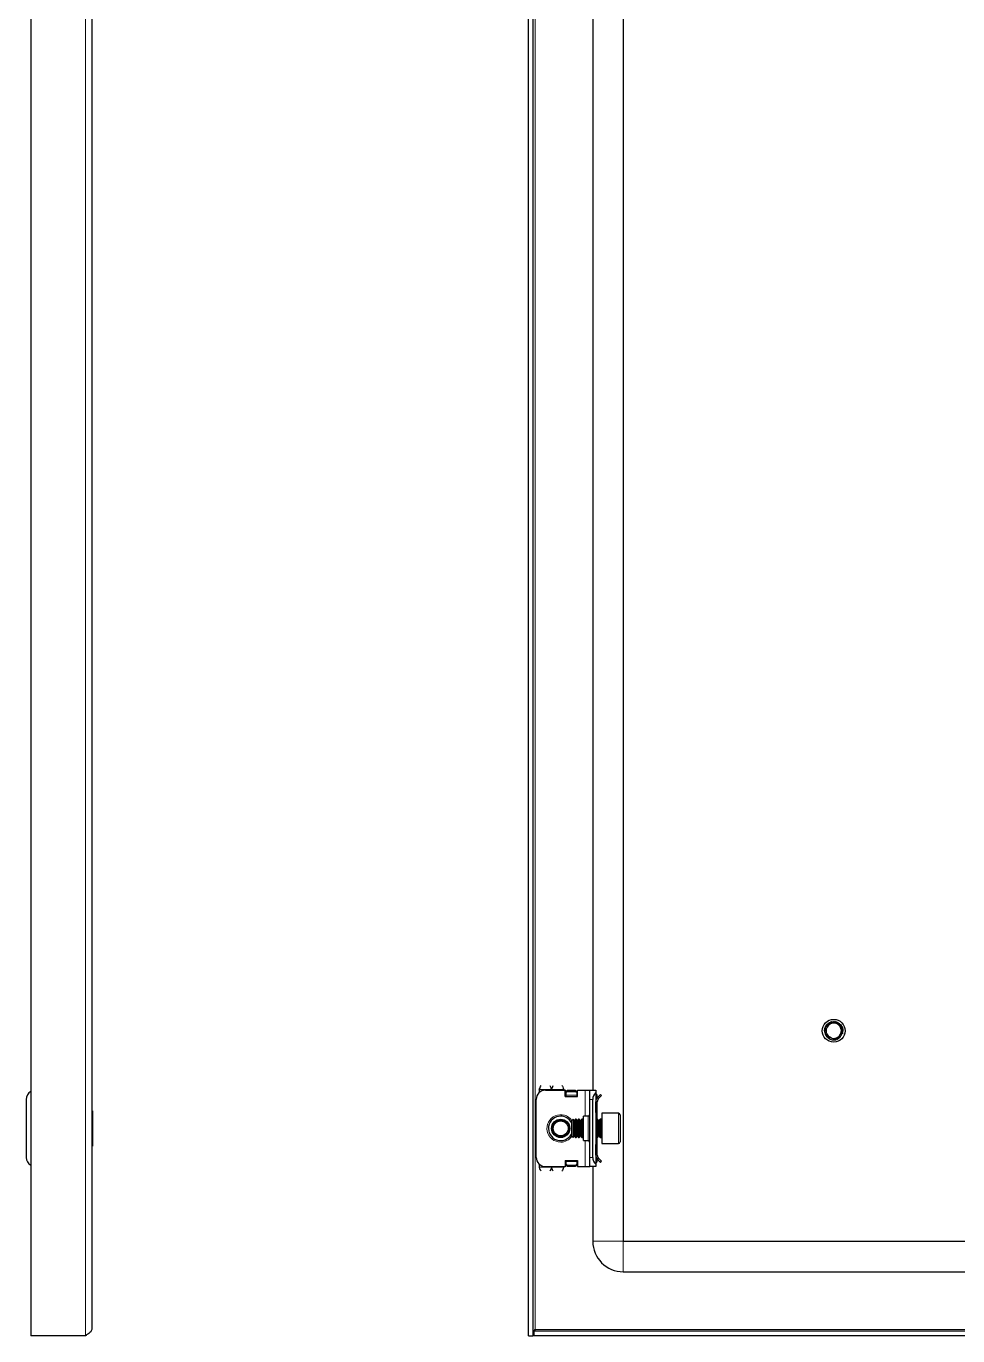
# Model space of a CAD drawing. Header units: millimetres. Extents: x 48 to 1379, y -693 to 1285.
# Drawn here: x 768.4 to 1073.7, y -572 to -142.6 of the extents above; entities that cross this region are included whole.
import ezdxf

# ---------------------------------------------------------------- set-up
doc = ezdxf.new("R2010")
doc.units = ezdxf.units.MM

msp = doc.modelspace()

# ---------------------------------------------------------------- linework, layer by layer
at = {"color": 7, "linetype": 'Continuous', "lineweight": 25}
for p, q in [((769.88, 1189.04), (769.88, -571.96)), ((789.88, 1186.94), (789.88, -569.86)), ((933.06, -571.96), (933.06, 1189.04)), ((934.56, -571.96), (934.56, 1189.04)), ((964.06, 1158.04), (964.06, -540.96)), ((954.06, -16.46), (954.06, -491.46)), ((1030.06, -471.96), (1030.06, -471.96)), ((1030.07, -471.76), (1030.13, -471.45)), ((1030.07, -471.76), (1030.07, -471.81)), ((1030.09, -471.56), (1030.08, -471.61)), ((1030.12, -471.35), (1030.11, -471.4)), ((1030.17, -471.16), (1030.16, -471.21)), ((1030.23, -470.98), (1030.21, -471.02)), ((1030.28, -470.84), (1030.38, -470.66)), ((1030.29, -470.84), (1030.4, -470.65)), ((1030.8, -469.99), (1030.96, -469.87)), ((1030.82, -470.03), (1030.94, -469.84)), ((1031.52, -469.38), (1031.79, -469.26)), ((1032.46, -469.02), (1032.42, -469.03)), ((1032.61, -469), (1032.8, -468.97)), ((1033.6, -469.01), (1033.56, -469)), ((1033.78, -469.05), (1033.74, -469.04)), ((1033.96, -469.1), (1033.92, -469.08)), ((1034.14, -469.16), (1034.09, -469.14)), ((1034.49, -469.32), (1034.45, -469.3)), ((1034.49, -469.32), (1034.49, -469.43)), ((1034.49, -469.32), (1034.63, -469.44)), ((1034.67, -469.43), (1034.63, -469.4)), ((1034.84, -469.54), (1034.8, -469.52)), ((1035, -469.67), (1034.97, -469.64)), ((1035.15, -469.81), (1035.12, -469.78)), ((1035.29, -469.95), (1035.26, -469.91)), ((1035.88, -470.92), (1035.87, -470.91)), ((1035.93, -471.1), (1035.92, -471.05)), ((1035.98, -471.27), (1035.97, -471.23)), ((1036.02, -471.46), (1036.01, -471.41)), ((1036.05, -471.65), (1036.04, -471.6)), ((1036.06, -471.85), (1036.04, -472.09)), ((1036.05, -472.26), (1036.05, -472.21)), ((1036.06, -471.85), (1036.06, -471.8)), ((1036.06, -472.05), (1036.06, -472)), ((1030.77, -472.83), (1030.6, -472.42)), ((1030.9, -474.04), (1030.78, -473.91)), ((1030.79, -473.92), (1030.8, -473.93)), ((1030.9, -474.04), (1030.93, -474.07)), ((1031.04, -474.18), (1031.08, -474.21)), ((1031.2, -474.31), (1031.24, -474.34)), ((1031.37, -474.43), (1031.41, -474.46)), ((1032.86, -474.95), (1033.61, -474.88)), ((1033.75, -474.88), (1033.8, -474.87)), ((1033.94, -474.83), (1033.99, -474.81)), ((1034.14, -474.76), (1034.18, -474.74)), ((1034.51, -474.59), (1034.29, -474.67)), ((1034.33, -474.68), (1034.37, -474.66)), ((1034.68, -474.48), (1034.48, -474.6)), ((1034.51, -474.52), (1034.55, -474.56)), ((1034.51, -474.59), (1034.55, -474.56)), ((1035.98, -472.66), (1035.9, -472.9)), ((1035.93, -472.85), (1035.94, -472.81)), ((1035.98, -472.66), (1035.99, -472.62)), ((1036.02, -472.46), (1036.03, -472.42)), ((936.56, -491.21), (936.56, -492.22)), ((938.56, -491.46), (945.06, -491.46)), ((944.56, -491.21), (944.56, -491.46)), ((945.06, -493.46), (945.06, -491.46)), ((945.26, -491.58), (945.06, -491.58)), ((945.06, -493.46), (949.06, -493.46)), ((945.26, -493.46), (945.26, -491.58)), ((945.31, -491.84), (945.81, -491.48)), ((945.81, -491.84), (945.31, -492.19)), ((945.31, -492.19), (945.31, -491.84)), ((945.31, -493.11), (945.31, -492.19)), ((945.31, -493.46), (945.31, -493.11)), ((945.81, -491.48), (945.81, -491.84)), ((945.81, -491.48), (948.31, -491.48)), ((945.81, -491.84), (948.31, -491.84)), ((948.31, -491.84), (948.31, -491.48)), ((948.31, -491.48), (948.81, -491.84)), ((948.81, -492.19), (948.31, -491.84)), ((948.81, -491.84), (948.81, -492.19)), ((948.81, -492.19), (948.81, -493.11)), ((948.81, -493.11), (948.81, -493.46)), ((949.06, -493.46), (949.06, -491.46)), ((949.06, -491.46), (951.56, -491.46)), ((951.56, -491.46), (953.06, -491.46)), ((953.06, -491.46), (955.06, -491.46)), ((953.06, -494.46), (953.06, -491.46)), ((955.06, -491.46), (955.06, -492.22)), ((955.06, -492.22), (955.06, -515.7)), ((955.06, -492.55), (955.27, -492.75)), ((955.56, -493.46), (955.56, -493.92)), ((955.65, -493.8), (956.62, -492.82)), ((956, -494.15), (956.98, -493.17)), ((956.62, -492.82), (956.98, -493.17)), ((768.38, -494.46), (768.38, -513.46)), ((935.56, -513.46), (935.56, -494.46)), ((953.06, -513.46), (953.06, -494.46)), ((954.06, -513.46), (954.06, -494.46)), ((955.56, -495.21), (955.06, -495.21)), ((955.06, -498.71), (955.06, -495.21)), ((955.56, -498.71), (955.56, -495.21)), ((956, -494.15), (955.65, -493.8)), ((790.13, -498.17), (789.88, -498.17)), ((790.13, -498.17), (790.13, -509.74)), ((947.62, -500.96), (947.06, -501.51)), ((947.06, -501.51), (947.06, -506.4)), ((947.67, -500.96), (947.62, -500.96)), ((947.62, -500.96), (947.62, -506.96)), ((948.06, -501.51), (947.67, -500.96)), ((947.67, -500.96), (947.67, -506.49)), ((948.45, -500.96), (948.06, -501.51)), ((948.06, -501.51), (948.06, -506.02)), ((948.67, -500.96), (948.45, -500.96)), ((948.45, -500.96), (948.45, -506.49)), ((949.06, -501.51), (948.67, -500.96)), ((948.67, -500.96), (948.67, -506.49)), ((949.45, -500.96), (949.06, -501.51)), ((949.06, -501.51), (949.06, -506.02)), ((949.67, -500.96), (949.45, -500.96)), ((949.45, -500.96), (949.45, -506.49)), ((950.06, -501.51), (949.67, -500.96)), ((949.67, -500.96), (949.67, -506.49)), ((950.45, -500.96), (950.06, -501.51)), ((950.06, -501.51), (950.06, -506.02)), ((950.67, -500.96), (950.45, -500.96)), ((950.45, -500.96), (950.45, -506.49)), ((951.06, -501.51), (950.67, -500.96)), ((950.67, -500.96), (950.67, -506.49)), ((952.56, -499.96), (951.06, -499.96)), ((951.06, -507.96), (951.06, -499.96)), ((955.56, -498.71), (955.06, -498.71)), ((955.45, -500.96), (955.06, -501.51)), ((955.67, -500.96), (955.45, -500.96)), ((955.45, -500.96), (955.45, -506.49)), ((955.56, -500.96), (955.56, -498.71)), ((956.06, -501.51), (955.67, -500.96)), ((955.67, -500.96), (955.67, -506.49)), ((956.45, -500.96), (956.06, -501.51)), ((956.06, -501.51), (956.06, -506.02)), ((956.81, -500.96), (956.45, -500.96)), ((956.45, -500.96), (956.45, -506.49)), ((962.46, -498.96), (957.06, -498.96)), ((957.06, -498.96), (957.06, -508.96)), ((963.06, -499.56), (963.06, -508.36)), ((947.06, -506.4), (947.62, -506.96)), ((947.67, -506.96), (948.06, -506.4)), ((947.67, -506.49), (947.67, -506.96)), ((948.06, -506.02), (948.06, -506.4)), ((948.06, -506.4), (948.45, -506.96)), ((948.45, -506.49), (948.45, -506.96)), ((948.67, -506.96), (949.06, -506.4)), ((948.67, -506.49), (948.67, -506.96)), ((949.06, -506.02), (949.06, -506.4)), ((949.06, -506.4), (949.45, -506.96)), ((949.45, -506.49), (949.45, -506.96)), ((949.67, -506.96), (950.06, -506.4)), ((949.67, -506.49), (949.67, -506.96)), ((950.06, -506.02), (950.06, -506.4)), ((950.06, -506.4), (950.45, -506.96)), ((950.45, -506.49), (950.45, -506.96)), ((950.67, -506.96), (951.06, -506.4)), ((950.67, -506.49), (950.67, -506.96)), ((955.06, -506.4), (955.45, -506.96)), ((955.45, -506.49), (955.45, -506.96)), ((955.67, -506.96), (956.06, -506.4)), ((955.67, -506.49), (955.67, -506.96)), ((956.06, -506.02), (956.06, -506.4)), ((956.06, -506.4), (956.45, -506.96)), ((956.45, -506.49), (956.45, -506.96)), ((789.88, -509.74), (790.13, -509.74)), ((947.62, -506.96), (947.67, -506.96)), ((948.45, -506.96), (948.67, -506.96)), ((949.45, -506.96), (949.67, -506.96)), ((950.45, -506.96), (950.67, -506.96)), ((951.06, -507.96), (952.56, -507.96)), ((955.06, -509.21), (955.56, -509.21)), ((955.06, -512.71), (955.06, -509.21)), ((955.45, -506.96), (955.67, -506.96)), ((955.56, -509.21), (955.56, -506.96)), ((955.56, -512.71), (955.56, -509.21)), ((956.45, -506.96), (956.81, -506.96)), ((957.06, -508.96), (962.46, -508.96)), ((945.06, -514.46), (945.06, -516.46)), ((945.06, -514.46), (949.06, -514.46)), ((945.26, -516.34), (945.26, -514.46)), ((945.31, -514.81), (945.31, -514.46)), ((945.31, -515.73), (945.31, -514.81)), ((948.81, -514.46), (948.81, -514.81)), ((948.81, -514.81), (948.81, -515.73)), ((949.06, -514.46), (949.06, -516.46)), ((953.06, -516.46), (953.06, -513.46)), ((955.56, -512.71), (955.06, -512.71)), ((955.27, -515.17), (955.06, -515.37)), ((955.56, -514.46), (955.56, -514.07)), ((956, -513.77), (955.65, -514.12)), ((955.65, -514.12), (956.62, -515.1)), ((956, -513.77), (956.98, -514.74)), ((956.62, -515.1), (956.98, -514.74)), ((936.56, -515.7), (936.56, -516.71)), ((938.56, -516.46), (945.06, -516.46)), ((944.56, -516.46), (944.56, -516.71)), ((945.06, -516.34), (945.26, -516.34)), ((945.31, -516.08), (945.31, -515.73)), ((945.31, -515.73), (945.81, -516.08)), ((945.81, -516.43), (945.31, -516.08)), ((945.81, -516.08), (945.81, -516.43)), ((948.31, -516.08), (945.81, -516.08)), ((948.31, -516.43), (945.81, -516.43)), ((948.31, -516.08), (948.81, -515.73)), ((948.31, -516.43), (948.31, -516.08)), ((948.81, -516.08), (948.31, -516.43)), ((948.81, -515.73), (948.81, -516.08)), ((949.06, -516.46), (951.56, -516.46)), ((951.56, -516.46), (953.06, -516.46)), ((955.06, -516.46), (953.06, -516.46)), ((954.06, -516.46), (954.06, -540.96)), ((955.06, -515.7), (955.06, -516.46)), ((964.06, -540.96), (1348.06, -540.96)), ((964.06, -550.96), (1348.06, -550.96)), ((1377.36, -570.46), (934.76, -570.46)), ((934.76, -570.46), (934.76, -571.96)), ((934.92, -570.46), (935.16, -569.86)), ((787.78, -571.96), (769.88, -571.96)), ((933.06, -571.96), (934.56, -571.96)), ((1377.36, -571.96), (934.76, -571.96))]:
    msp.add_line(p, q, dxfattribs=at)
at = {"color": 8, "linetype": 'Continuous', "lineweight": 18}
for p, q in [((787.78, 1189.04), (787.78, -571.96)), ((935.16, -569.86), (935.16, 1186.94)), ((936.56, -491.21), (940.56, -491.21)), ((940.56, -491.21), (944.56, -491.21)), ((948.81, -493.11), (945.31, -493.11)), ((951.56, -499.96), (951.56, -491.46)), ((955.06, -492.96), (955.27, -492.75)), ((955.06, -493.46), (955.56, -493.46)), ((954.06, -494.46), (953.06, -494.46)), ((952.56, -507.96), (952.56, -499.96)), ((956.81, -502.34), (956.81, -500.96)), ((956.81, -506.96), (956.81, -502.34)), ((962.46, -508.96), (962.46, -498.96)), ((951.56, -516.46), (951.56, -507.96)), ((945.31, -514.81), (948.81, -514.81)), ((953.06, -513.46), (954.06, -513.46)), ((955.06, -514.46), (955.56, -514.46)), ((955.06, -514.96), (955.27, -515.17)), ((936.56, -516.71), (940.56, -516.71)), ((944.56, -516.71), (940.56, -516.71)), ((964.06, -540.96), (954.06, -540.96)), ((964.06, -540.96), (964.06, -550.96)), ((1376.96, -569.86), (935.16, -569.86))]:
    msp.add_line(p, q, dxfattribs=at)
at = {"color": 7, "linetype": 'Continuous', "lineweight": 25}
for centre, radius in [((1033.06, -471.96), 3.75), ((943.56, -503.96), 3), ((943.56, -503.96), 2.76), ((943.56, -503.96), 2.45)]:
    msp.add_circle(centre, radius, dxfattribs=at)
for centre, radius, start, end in [((1033.06, -471.96), 3, 180, 220.7437), ((1033.06, -471.96), 2.5, 168.5944, 190.5165), ((1033.06, -471.96), 2.5, 108.5944, 168.5944), ((1033.06, -471.96), 2.5, 48.5944, 108.5944), ((1033.06, -471.96), 2.5, 348.5944, 48.5944), ((1033.06, -471.96), 3, 239.9286, 266.2193), ((1033.06, -471.96), 2.5, 255.8881, 288.5944), ((1033.06, -471.96), 2.5, 288.5944, 348.5944), ((771.38, -494.46), 3, 120, 180), ((938.56, -494.46), 3, 90, 180), ((957.06, -494.46), 3, 131.8103, 180), ((954.56, -493.46), 1, 360, 45), ((943.56, -503.96), 4, 90, 331.045), ((943.56, -503.96), 4, 28.955, 90), ((952.56, -499.46), 0.5, 270, 0), ((956.81, -500.71), 0.25, 270, 0), ((962.46, -499.56), 0.6, 0, 90), ((952.56, -508.46), 0.5, 360, 90), ((956.81, -507.21), 0.25, 360, 90), ((962.46, -508.36), 0.6, 270, 360), ((771.38, -513.46), 3, 180, 240), ((938.56, -513.46), 3, 180, 270), ((957.06, -513.46), 3, 180, 228.1897), ((954.56, -514.46), 1, 315, 0), ((964.06, -540.96), 10, 180, 270)]:
    msp.add_arc(centre, radius, start, end, dxfattribs=at)
at = {"color": 8, "linetype": 'Continuous', "lineweight": 18}
for start, end in [(35.4622, 270), (270, 324.5378)]:
    msp.add_arc((943.56, -503.96), 4.5, start, end, dxfattribs=at)
at = {"color": 7, "linetype": 'Continuous', "lineweight": 25}
for points, knots in [([(1030.55, -471.67), (1030.55, -471.68), (1030.53, -471.72), (1030.49, -471.77), (1030.43, -471.82), (1030.37, -471.87), (1030.29, -471.91), (1030.21, -471.94), (1030.13, -471.96), (1030.08, -471.96), (1030.06, -471.96)], [0, 0, 0, 0, 0.060221, 0.18113, 0.301988, 0.42281, 0.589437, 0.75603, 0.87711, 1, 1, 1, 1]), ([(1030.06, -471.97), (1030.06, -471.92), (1030.06, -471.84), (1030.07, -471.76), (1030.08, -471.74)], [0, 0, 0, 0, 0.659859, 1, 1, 1, 1]), ([(1030.06, -471.97), (1030.09, -471.95), (1030.15, -471.92), (1030.25, -471.89), (1030.31, -471.89), (1030.33, -471.89)], [0, 0, 0, 0, 0.371226, 0.708872, 1, 1, 1, 1]), ([(1030.99, -473.74), (1030.97, -473.72), (1030.72, -473.5), (1030.38, -473.04), (1030.13, -472.42), (1030.08, -472.08), (1030.06, -471.96)], [0, 0, 0, 0, 0.050685, 0.485619, 0.826643, 1, 1, 1, 1]), ([(1030.07, -471.76), (1030.1, -471.75), (1030.16, -471.72), (1030.26, -471.7), (1030.35, -471.7), (1030.43, -471.72), (1030.48, -471.74), (1030.5, -471.75)], [0, 0, 0, 0, 0.235039, 0.445532, 0.651268, 0.847853, 1, 1, 1, 1]), ([(1030.42, -471.83), (1030.39, -471.82), (1030.33, -471.8), (1030.24, -471.79), (1030.15, -471.79), (1030.09, -471.81), (1030.07, -471.81)], [0, 0, 0, 0, 0.237597, 0.516729, 0.755527, 1, 1, 1, 1]), ([(1030.53, -471.72), (1030.5, -471.7), (1030.45, -471.66), (1030.36, -471.62), (1030.26, -471.6), (1030.17, -471.59), (1030.11, -471.6), (1030.08, -471.61)], [0, 0, 0, 0, 0.189173, 0.404697, 0.62022, 0.807935, 1, 1, 1, 1]), ([(1030.09, -471.56), (1030.12, -471.55), (1030.19, -471.52), (1030.29, -471.52), (1030.37, -471.53), (1030.46, -471.55), (1030.52, -471.58), (1030.55, -471.61), (1030.56, -471.62)], [0, 0, 0, 0, 0.214065, 0.402363, 0.585629, 0.760234, 0.923894, 1, 1, 1, 1]), ([(1030.58, -471.61), (1030.57, -471.6), (1030.55, -471.56), (1030.48, -471.51), (1030.4, -471.46), (1030.3, -471.42), (1030.21, -471.4), (1030.15, -471.4), (1030.11, -471.4)], [0, 0, 0, 0, 0.069872, 0.258455, 0.446951, 0.635422, 0.81547, 1, 1, 1, 1]), ([(1030.12, -471.35), (1030.13, -471.3), (1030.15, -471.22), (1030.18, -471.15), (1030.19, -471.12)], [0, 0, 0, 0, 0.657988, 1, 1, 1, 1]), ([(1030.12, -471.35), (1030.16, -471.35), (1030.22, -471.33), (1030.32, -471.34), (1030.4, -471.36), (1030.48, -471.4), (1030.54, -471.44), (1030.57, -471.47), (1030.59, -471.49)], [0, 0, 0, 0, 0.208898, 0.388587, 0.562428, 0.727295, 0.881578, 1, 1, 1, 1]), ([(1030.59, -471.46), (1030.57, -471.44), (1030.54, -471.4), (1030.48, -471.34), (1030.41, -471.29), (1030.33, -471.25), (1030.25, -471.22), (1030.19, -471.21), (1030.16, -471.21)], [0, 0, 0, 0, 0.137266, 0.30795, 0.478578, 0.649185, 0.822833, 1, 1, 1, 1]), ([(1030.17, -471.16), (1030.2, -471.16), (1030.26, -471.16), (1030.35, -471.17), (1030.43, -471.2), (1030.49, -471.25), (1030.55, -471.3), (1030.59, -471.35), (1030.61, -471.39), (1030.62, -471.41)], [0, 0, 0, 0, 0.1656667, 0.3305216, 0.4888089, 0.6385249, 0.7786294, 0.9092127, 1, 1, 1, 1]), ([(1030.59, -471.32), (1030.58, -471.31), (1030.56, -471.27), (1030.51, -471.2), (1030.44, -471.13), (1030.36, -471.08), (1030.29, -471.04), (1030.24, -471.03), (1030.21, -471.02)], [0, 0, 0, 0, 0.076151, 0.276704, 0.47712, 0.677473, 0.837574, 1, 1, 1, 1]), ([(1030.23, -470.98), (1030.43, -470.55), (1030.75, -469.91), (1031.34, -469.51), (1031.54, -469.37)], [0, 0, 0, 0, 0.657042, 1, 1, 1, 1]), ([(1030.23, -470.98), (1030.26, -470.98), (1030.31, -470.99), (1030.39, -471.02), (1030.46, -471.06), (1030.52, -471.12), (1030.56, -471.17), (1030.6, -471.24), (1030.62, -471.29), (1030.62, -471.33), (1030.62, -471.34)], [0, 0, 0, 0, 0.154027, 0.307095, 0.452862, 0.590123, 0.718565, 0.838856, 0.95247, 1, 1, 1, 1]), ([(1030.3, -470.85), (1030.31, -470.79), (1030.35, -470.66), (1030.41, -470.55), (1030.45, -470.49)], [0, 0, 0, 0, 0.462482, 1, 1, 1, 1]), ([(1030.43, -470.57), (1030.46, -470.5), (1030.6, -470.16), (1030.91, -469.84), (1031.19, -469.62), (1031.23, -469.58)], [0, 0, 0, 0, 0.17549, 0.867074, 1, 1, 1, 1]), ([(1030.51, -470.44), (1030.53, -470.39), (1030.63, -470.09), (1030.88, -469.88), (1031.08, -469.7)], [0, 0, 0, 0, 0.171865, 1, 1, 1, 1]), ([(1030.55, -471.63), (1030.55, -471.73), (1030.53, -472), (1030.58, -472.26), (1030.6, -472.42)], [0, 0, 0, 0, 0.408521, 1, 1, 1, 1]), ([(1030.61, -471.47), (1030.61, -471.47), (1030.6, -471.52), (1030.58, -471.57), (1030.56, -471.62), (1030.55, -471.63)], [0, 0, 0, 0, 0.157682, 0.80304, 1, 1, 1, 1]), ([(1031.9, -469.6), (1031.84, -469.64), (1031.52, -469.82), (1031.02, -470.29), (1030.72, -470.87), (1030.63, -471.21), (1030.61, -471.27)], [0, 0, 0, 0, 0.104785, 0.513079, 0.918136, 1, 1, 1, 1]), ([(1030.61, -471.27), (1030.62, -471.3), (1030.63, -471.37), (1030.62, -471.43), (1030.61, -471.47)], [0, 0, 0, 0, 0.5444726, 1, 1, 1, 1]), ([(1030.8, -469.99), (1030.79, -470), (1030.77, -470.02), (1030.76, -470.04), (1030.75, -470.05)], [0, 0, 0, 0, 0.296796, 1, 1, 1, 1]), ([(1030.92, -469.86), (1030.91, -469.86), (1030.9, -469.87), (1030.89, -469.89), (1030.89, -469.89)], [0, 0, 0, 0, 0.4842322, 1, 1, 1, 1]), ([(1031.05, -469.73), (1031.05, -469.74), (1031.04, -469.75), (1031.03, -469.76), (1031.02, -469.76)], [0, 0, 0, 0, 0.485158, 1, 1, 1, 1]), ([(1031.2, -469.61), (1031.19, -469.61), (1031.18, -469.62), (1031.17, -469.63), (1031.16, -469.64)], [0, 0, 0, 0, 0.484546, 1, 1, 1, 1]), ([(1031.36, -469.49), (1031.35, -469.5), (1031.34, -469.51), (1031.32, -469.51), (1031.32, -469.52)], [0, 0, 0, 0, 0.482687, 1, 1, 1, 1]), ([(1031.36, -469.49), (1031.37, -469.48), (1031.42, -469.45), (1031.47, -469.43), (1031.52, -469.41)], [0, 0, 0, 0, 0.230751, 1, 1, 1, 1]), ([(1031.52, -469.38), (1031.52, -469.39), (1031.5, -469.4), (1031.49, -469.4), (1031.48, -469.41)], [0, 0, 0, 0, 0.480194, 1, 1, 1, 1]), ([(1031.52, -469.38), (1031.56, -469.4), (1031.62, -469.44), (1031.69, -469.51), (1031.72, -469.56), (1031.74, -469.58)], [0, 0, 0, 0, 0.362858, 0.693435, 1, 1, 1, 1]), ([(1031.88, -469.64), (1031.87, -469.64), (1031.83, -469.63), (1031.76, -469.6), (1031.69, -469.55), (1031.6, -469.48), (1031.56, -469.41), (1031.54, -469.37)], [0, 0, 0, 0, 0.084477, 0.253367, 0.470159, 0.686909, 1, 1, 1, 1]), ([(1031.7, -469.28), (1031.7, -469.29), (1031.68, -469.3), (1031.67, -469.3), (1031.66, -469.31)], [0, 0, 0, 0, 0.477867, 1, 1, 1, 1]), ([(1031.82, -469.59), (1031.81, -469.57), (1031.81, -469.52), (1031.77, -469.45), (1031.72, -469.37), (1031.68, -469.33), (1031.66, -469.31)], [0, 0, 0, 0, 0.154183, 0.462567, 0.728091, 1, 1, 1, 1]), ([(1031.7, -469.28), (1031.73, -469.31), (1031.79, -469.34), (1031.86, -469.42), (1031.9, -469.5), (1031.93, -469.56), (1031.93, -469.6), (1031.94, -469.61)], [0, 0, 0, 0, 0.260762, 0.494805, 0.723794, 0.94279, 1, 1, 1, 1]), ([(1031.89, -469.2), (1031.88, -469.2), (1031.87, -469.21), (1031.85, -469.21), (1031.85, -469.22)], [0, 0, 0, 0, 0.4764859, 1, 1, 1, 1]), ([(1031.98, -469.61), (1031.98, -469.59), (1031.99, -469.54), (1031.97, -469.46), (1031.95, -469.37), (1031.9, -469.28), (1031.87, -469.24), (1031.85, -469.22)], [0, 0, 0, 0, 0.114393, 0.350182, 0.585971, 0.790611, 1, 1, 1, 1]), ([(1031.89, -469.2), (1031.91, -469.19), (1031.97, -469.16), (1032.04, -469.15), (1032.09, -469.14)], [0, 0, 0, 0, 0.3010252, 1, 1, 1, 1]), ([(1031.89, -469.2), (1031.92, -469.22), (1031.97, -469.26), (1032.03, -469.34), (1032.07, -469.43), (1032.09, -469.51), (1032.09, -469.57), (1032.09, -469.61), (1032.08, -469.62)], [0, 0, 0, 0, 0.218347, 0.41099, 0.598711, 0.777744, 0.945667, 1, 1, 1, 1]), ([(1032.26, -469.59), (1032.25, -469.59), (1032.2, -469.61), (1032.12, -469.62), (1032.03, -469.62), (1031.96, -469.61), (1031.91, -469.6), (1031.9, -469.6)], [0, 0, 0, 0, 0.099011, 0.388276, 0.61301, 0.895384, 1, 1, 1, 1]), ([(1032.08, -469.12), (1032.08, -469.13), (1032.06, -469.13), (1032.05, -469.14), (1032.04, -469.14)], [0, 0, 0, 0, 0.476579, 1, 1, 1, 1]), ([(1032.11, -469.62), (1032.11, -469.62), (1032.13, -469.58), (1032.14, -469.51), (1032.14, -469.41), (1032.12, -469.31), (1032.09, -469.22), (1032.06, -469.17), (1032.04, -469.14)], [0, 0, 0, 0, 0.019058, 0.219488, 0.419831, 0.620151, 0.807785, 1, 1, 1, 1]), ([(1032.08, -469.12), (1032.11, -469.15), (1032.15, -469.2), (1032.2, -469.28), (1032.23, -469.37), (1032.23, -469.45), (1032.23, -469.52), (1032.22, -469.56), (1032.21, -469.58)], [0, 0, 0, 0, 0.2130021, 0.3969751, 0.5751808, 0.7443635, 0.9027788, 1, 1, 1, 1]), ([(1032.28, -469.06), (1032.27, -469.07), (1032.25, -469.07), (1032.24, -469.07), (1032.23, -469.08)], [0, 0, 0, 0, 0.4789775, 1, 1, 1, 1]), ([(1032.24, -469.58), (1032.25, -469.55), (1032.27, -469.5), (1032.29, -469.41), (1032.29, -469.32), (1032.28, -469.21), (1032.25, -469.13), (1032.23, -469.08)], [0, 0, 0, 0, 0.147065, 0.321231, 0.495346, 0.669443, 1, 1, 1, 1]), ([(1032.53, -469.36), (1032.52, -469.37), (1032.5, -469.42), (1032.44, -469.5), (1032.35, -469.56), (1032.29, -469.58), (1032.26, -469.59)], [0, 0, 0, 0, 0.153621, 0.528305, 0.811762, 1, 1, 1, 1]), ([(1032.28, -469.06), (1032.3, -469.09), (1032.33, -469.15), (1032.36, -469.24), (1032.38, -469.32), (1032.37, -469.4), (1032.35, -469.48), (1032.33, -469.53), (1032.31, -469.56), (1032.3, -469.57)], [0, 0, 0, 0, 0.195461, 0.359649, 0.517607, 0.666788, 0.806268, 0.936243, 1, 1, 1, 1]), ([(1032.35, -469.52), (1032.35, -469.52), (1032.39, -469.48), (1032.42, -469.39), (1032.44, -469.28), (1032.45, -469.19), (1032.44, -469.11), (1032.43, -469.06), (1032.42, -469.03)], [0, 0, 0, 0, 0.001313, 0.309582, 0.493731, 0.677835, 0.837663, 1, 1, 1, 1]), ([(1032.46, -469.02), (1032.47, -469.05), (1032.5, -469.1), (1032.51, -469.18), (1032.52, -469.27), (1032.5, -469.34), (1032.47, -469.43), (1032.42, -469.49), (1032.39, -469.52)], [0, 0, 0, 0, 0.1625787, 0.3241601, 0.4782157, 0.6233718, 0.7592045, 1, 1, 1, 1]), ([(1032.39, -469.53), (1032.41, -469.51), (1032.46, -469.47), (1032.5, -469.4), (1032.52, -469.37), (1032.53, -469.36)], [0, 0, 0, 0, 0.41332, 0.833507, 1, 1, 1, 1]), ([(1032.46, -469.02), (1032.49, -469.01), (1032.81, -468.95), (1033.45, -468.94), (1034.11, -469.12), (1034.45, -469.3), (1034.51, -469.33)], [0, 0, 0, 0, 0.044285, 0.46488, 0.894202, 1, 1, 1, 1]), ([(1034.51, -469.64), (1034.45, -469.61), (1034.12, -469.43), (1033.45, -469.24), (1032.83, -469.28), (1032.53, -469.36), (1032.53, -469.36)], [0, 0, 0, 0, 0.102158, 0.551599, 0.99962, 1, 1, 1, 1]), ([(1032.9, -468.99), (1032.96, -468.98), (1033.13, -468.95), (1033.3, -468.97), (1033.4, -468.98)], [0, 0, 0, 0, 0.399625, 1, 1, 1, 1]), ([(1033.55, -469.02), (1033.61, -469.02), (1033.76, -469.03), (1033.9, -469.08), (1034, -469.11)], [0, 0, 0, 0, 0.353316, 1, 1, 1, 1]), ([(1034.43, -469.62), (1034.43, -469.61), (1034.43, -469.58), (1034.44, -469.51), (1034.46, -469.42), (1034.49, -469.36), (1034.51, -469.33)], [0, 0, 0, 0, 0.058255, 0.305509, 0.64716, 1, 1, 1, 1]), ([(1034.51, -469.64), (1034.53, -469.62), (1034.57, -469.57), (1034.61, -469.49), (1034.62, -469.43), (1034.63, -469.4)], [0, 0, 0, 0, 0.351509, 0.671861, 1, 1, 1, 1]), ([(1034.72, -470.08), (1034.71, -470.08), (1034.67, -470.04), (1034.62, -469.98), (1034.57, -469.9), (1034.54, -469.81), (1034.51, -469.72), (1034.51, -469.67), (1034.51, -469.64)], [0, 0, 0, 0, 0.066273, 0.267344, 0.423096, 0.618734, 0.814089, 1, 1, 1, 1]), ([(1034.67, -469.43), (1034.67, -469.46), (1034.66, -469.53), (1034.63, -469.63), (1034.59, -469.71), (1034.55, -469.76), (1034.53, -469.78), (1034.53, -469.78)], [0, 0, 0, 0, 0.275174, 0.522846, 0.765225, 0.99702, 1, 1, 1, 1]), ([(1034.55, -469.83), (1034.56, -469.82), (1034.6, -469.8), (1034.66, -469.75), (1034.72, -469.68), (1034.77, -469.6), (1034.79, -469.54), (1034.8, -469.52)], [0, 0, 0, 0, 0.0849649, 0.3293377, 0.5737157, 0.7844106, 1, 1, 1, 1]), ([(1034.84, -469.54), (1034.84, -469.58), (1034.82, -469.65), (1034.78, -469.74), (1034.74, -469.81), (1034.67, -469.87), (1034.63, -469.91), (1034.59, -469.92), (1034.59, -469.92)], [0, 0, 0, 0, 0.222831, 0.420099, 0.612409, 0.79585, 0.967895, 1, 1, 1, 1]), ([(1034.61, -469.95), (1034.61, -469.95), (1034.64, -469.94), (1034.7, -469.91), (1034.79, -469.86), (1034.86, -469.8), (1034.92, -469.72), (1034.95, -469.67), (1034.97, -469.64)], [0, 0, 0, 0, 0.002693, 0.20821, 0.413641, 0.619057, 0.807274, 1, 1, 1, 1]), ([(1035, -469.67), (1034.99, -469.71), (1034.97, -469.77), (1034.92, -469.85), (1034.87, -469.92), (1034.8, -469.97), (1034.74, -470.01), (1034.71, -470.01), (1034.69, -470.01)], [0, 0, 0, 0, 0.219212, 0.409339, 0.593597, 0.768568, 0.932394, 1, 1, 1, 1]), ([(1034.71, -470.04), (1034.74, -470.03), (1034.8, -470.02), (1034.9, -469.98), (1034.98, -469.93), (1035.06, -469.86), (1035.1, -469.8), (1035.12, -469.78)], [0, 0, 0, 0, 0.190996, 0.383798, 0.576553, 0.78528, 1, 1, 1, 1]), ([(1035.16, -470.16), (1035.16, -470.17), (1035.13, -470.18), (1035.08, -470.2), (1034.99, -470.2), (1034.89, -470.19), (1034.79, -470.14), (1034.74, -470.1), (1034.72, -470.08)], [0, 0, 0, 0, 0.0458661, 0.2307436, 0.3874614, 0.6582461, 0.861978, 1, 1, 1, 1]), ([(1035.15, -469.81), (1035.14, -469.84), (1035.11, -469.9), (1035.05, -469.97), (1034.99, -470.03), (1034.91, -470.07), (1034.85, -470.09), (1034.8, -470.09), (1034.78, -470.09)], [0, 0, 0, 0, 0.211659, 0.390361, 0.562352, 0.724819, 0.876696, 1, 1, 1, 1]), ([(1034.8, -470.11), (1034.8, -470.11), (1034.87, -470.12), (1034.97, -470.1), (1035.08, -470.05), (1035.17, -470), (1035.23, -469.95), (1035.26, -469.91)], [0, 0, 0, 0, 0.046579, 0.3626876, 0.5517357, 0.7407531, 1, 1, 1, 1]), ([(1034.8, -470.15), (1034.83, -470.16), (1034.89, -470.18), (1034.99, -470.19), (1035.08, -470.18), (1035.13, -470.17), (1035.16, -470.16)], [0, 0, 0, 0, 0.251795, 0.502165, 0.752314, 1, 1, 1, 1]), ([(1035.29, -469.95), (1035.27, -469.97), (1035.24, -470.02), (1035.17, -470.08), (1035.1, -470.12), (1035.03, -470.15), (1034.96, -470.16), (1034.89, -470.17), (1034.86, -470.16), (1034.84, -470.15)], [0, 0, 0, 0, 0.169226, 0.337427, 0.497935, 0.649179, 0.790582, 0.922688, 1, 1, 1, 1]), ([(1035.9, -472), (1035.89, -471.93), (1035.88, -471.53), (1035.7, -470.86), (1035.33, -470.39), (1035.16, -470.16)], [0, 0, 0, 0, 0.108003, 0.585763, 1, 1, 1, 1]), ([(1035.29, -469.95), (1035.41, -470.1), (1035.69, -470.45), (1035.98, -471.11), (1036.03, -471.62), (1036.06, -471.87)], [0, 0, 0, 0, 0.274163, 0.639603, 1, 1, 1, 1]), ([(1035.37, -470.08), (1035.41, -470.12), (1035.55, -470.25), (1035.64, -470.42), (1035.71, -470.55)], [0, 0, 0, 0, 0.288707, 1, 1, 1, 1]), ([(1035.51, -472.45), (1035.52, -472.42), (1035.54, -472.35), (1035.59, -472.25), (1035.66, -472.16), (1035.73, -472.1), (1035.8, -472.05), (1035.85, -472.02), (1035.89, -472), (1035.9, -472)], [0, 0, 0, 0, 0.125166, 0.336769, 0.488675, 0.640371, 0.791962, 0.943503, 1, 1, 1, 1]), ([(1035.58, -472.28), (1035.61, -472.3), (1035.66, -472.34), (1035.75, -472.38), (1035.84, -472.41), (1035.94, -472.42), (1036, -472.42), (1036.03, -472.42)], [0, 0, 0, 0, 0.19243, 0.403622, 0.614801, 0.805152, 1, 1, 1, 1]), ([(1036.05, -472.26), (1036.01, -472.27), (1035.95, -472.3), (1035.85, -472.31), (1035.76, -472.31), (1035.68, -472.28), (1035.62, -472.27), (1035.6, -472.25), (1035.6, -472.25)], [0, 0, 0, 0, 0.227908, 0.430276, 0.627707, 0.816134, 0.99284, 1, 1, 1, 1]), ([(1035.67, -472.16), (1035.67, -472.16), (1035.71, -472.18), (1035.78, -472.21), (1035.87, -472.23), (1035.97, -472.23), (1036.02, -472.22), (1036.05, -472.21)], [0, 0, 0, 0, 0.050156, 0.304513, 0.55888, 0.776903, 1, 1, 1, 1]), ([(1036.06, -472.05), (1036.03, -472.07), (1035.97, -472.1), (1035.87, -472.12), (1035.78, -472.13), (1035.73, -472.12), (1035.71, -472.12)], [0, 0, 0, 0, 0.2937792, 0.5589816, 0.8184942, 1, 1, 1, 1]), ([(1035.75, -470.66), (1035.77, -470.69), (1035.86, -470.83), (1035.91, -470.99), (1035.94, -471.12)], [0, 0, 0, 0, 0.192577, 1, 1, 1, 1]), ([(1035.84, -472.03), (1035.85, -472.03), (1035.9, -472.04), (1035.98, -472.03), (1036.03, -472.01), (1036.06, -472)], [0, 0, 0, 0, 0.236131, 0.613435, 1, 1, 1, 1]), ([(1035.95, -471.22), (1035.97, -471.26), (1036.03, -471.41), (1036.04, -471.57), (1036.05, -471.69)], [0, 0, 0, 0, 0.28291, 1, 1, 1, 1]), ([(1032.05, -474.19), (1031.98, -474.16), (1031.66, -474), (1031.15, -473.58), (1030.9, -473.08), (1030.77, -472.83)], [0, 0, 0, 0, 0.1306517, 0.5600073, 1, 1, 1, 1]), ([(1030.79, -473.92), (1030.8, -473.89), (1030.84, -473.85), (1030.9, -473.79), (1030.96, -473.76), (1030.99, -473.74), (1030.99, -473.74)], [0, 0, 0, 0, 0.315056, 0.630194, 0.945514, 1, 1, 1, 1]), ([(1031.35, -473.79), (1031.32, -473.78), (1031.26, -473.77), (1031.18, -473.77), (1031.1, -473.78), (1031.02, -473.8), (1030.91, -473.85), (1030.84, -473.9), (1030.8, -473.93)], [0, 0, 0, 0, 0.149407, 0.278563, 0.407661, 0.536722, 0.727045, 1, 1, 1, 1]), ([(1030.9, -474.04), (1030.92, -474.01), (1030.94, -473.96), (1031, -473.9), (1031.07, -473.85), (1031.14, -473.81), (1031.22, -473.79), (1031.29, -473.78), (1031.34, -473.79), (1031.37, -473.8)], [0, 0, 0, 0, 0.159446, 0.318034, 0.469983, 0.61348, 0.747649, 0.872856, 1, 1, 1, 1]), ([(1031.42, -473.84), (1031.41, -473.84), (1031.38, -473.84), (1031.31, -473.84), (1031.22, -473.86), (1031.14, -473.9), (1031.07, -473.94), (1030.99, -474), (1030.95, -474.05), (1030.93, -474.07)], [0, 0, 0, 0, 0.018281, 0.175639, 0.332896, 0.490097, 0.647274, 0.821632, 1, 1, 1, 1]), ([(1030.99, -473.74), (1031.01, -473.74), (1031.05, -473.72), (1031.14, -473.72), (1031.24, -473.73), (1031.33, -473.77), (1031.41, -473.82), (1031.49, -473.91), (1031.56, -474.02), (1031.59, -474.11), (1031.6, -474.15)], [0, 0, 0, 0, 0.073646, 0.169563, 0.351373, 0.438893, 0.519676, 0.682906, 0.8512, 1, 1, 1, 1]), ([(1031.04, -474.18), (1031.06, -474.15), (1031.08, -474.08), (1031.13, -474), (1031.19, -473.94), (1031.26, -473.9), (1031.34, -473.87), (1031.39, -473.85), (1031.43, -473.85), (1031.43, -473.85)], [0, 0, 0, 0, 0.198035, 0.367663, 0.531495, 0.686664, 0.831818, 0.981917, 1, 1, 1, 1]), ([(1031.49, -473.92), (1031.48, -473.92), (1031.44, -473.92), (1031.37, -473.95), (1031.27, -474), (1031.2, -474.06), (1031.13, -474.13), (1031.1, -474.18), (1031.08, -474.21)], [0, 0, 0, 0, 0.0505, 0.241124, 0.431653, 0.622154, 0.808692, 1, 1, 1, 1]), ([(1031.2, -474.31), (1031.21, -474.28), (1031.22, -474.21), (1031.27, -474.12), (1031.32, -474.05), (1031.38, -474), (1031.44, -473.96), (1031.49, -473.95), (1031.51, -473.94)], [0, 0, 0, 0, 0.209239, 0.392702, 0.571062, 0.740844, 0.899958, 1, 1, 1, 1]), ([(1031.55, -474.02), (1031.53, -474.03), (1031.47, -474.06), (1031.39, -474.11), (1031.33, -474.18), (1031.27, -474.26), (1031.25, -474.31), (1031.24, -474.34)], [0, 0, 0, 0, 0.172104, 0.391099, 0.610089, 0.802801, 1, 1, 1, 1]), ([(1031.37, -474.43), (1031.37, -474.4), (1031.38, -474.33), (1031.41, -474.24), (1031.46, -474.16), (1031.51, -474.1), (1031.55, -474.07), (1031.57, -474.06)], [0, 0, 0, 0, 0.240212, 0.454711, 0.664287, 0.864517, 1, 1, 1, 1]), ([(1031.6, -474.17), (1031.58, -474.19), (1031.53, -474.23), (1031.48, -474.3), (1031.43, -474.38), (1031.42, -474.43), (1031.41, -474.46)], [0, 0, 0, 0, 0.228254, 0.510351, 0.752319, 1, 1, 1, 1]), ([(1031.54, -474.55), (1031.54, -474.51), (1031.54, -474.44), (1031.57, -474.34), (1031.6, -474.28), (1031.61, -474.26), (1031.61, -474.26)], [0, 0, 0, 0, 0.357139, 0.680979, 0.998183, 1, 1, 1, 1]), ([(1031.6, -474.15), (1031.6, -474.16), (1031.61, -474.21), (1031.62, -474.28), (1031.62, -474.37), (1031.6, -474.47), (1031.57, -474.53), (1031.56, -474.56)], [0, 0, 0, 0, 0.113604, 0.31095, 0.508229, 0.75166, 1, 1, 1, 1]), ([(1032.45, -474.38), (1032.17, -474.33), (1031.87, -474.28), (1031.61, -474.15), (1031.6, -474.15)], [0, 0, 0, 0, 0.9656715, 1, 1, 1, 1]), ([(1032.45, -474.38), (1032.36, -474.35), (1032.22, -474.29), (1032.1, -474.22), (1032.05, -474.19)], [0, 0, 0, 0, 0.681733, 1, 1, 1, 1]), ([(1033.61, -474.88), (1033.6, -474.87), (1033.58, -474.82), (1033.56, -474.74), (1033.56, -474.66), (1033.58, -474.59), (1033.62, -474.5), (1033.68, -474.43), (1033.77, -474.36), (1033.83, -474.34), (1033.86, -474.33)], [0, 0, 0, 0, 0.098631, 0.238541, 0.378532, 0.49895, 0.601027, 0.777401, 0.9101, 1, 1, 1, 1]), ([(1033.76, -474.38), (1033.75, -474.38), (1033.73, -474.41), (1033.69, -474.47), (1033.65, -474.55), (1033.62, -474.64), (1033.6, -474.73), (1033.6, -474.82), (1033.61, -474.86), (1033.61, -474.88)], [0, 0, 0, 0, 0.036757, 0.196192, 0.355485, 0.51469, 0.719746, 0.882005, 1, 1, 1, 1]), ([(1033.75, -474.88), (1033.74, -474.85), (1033.71, -474.8), (1033.68, -474.72), (1033.68, -474.63), (1033.68, -474.55), (1033.71, -474.46), (1033.75, -474.4), (1033.78, -474.36)], [0, 0, 0, 0, 0.16279, 0.324686, 0.479688, 0.626058, 0.76302, 1, 1, 1, 1]), ([(1033.84, -474.35), (1033.83, -474.37), (1033.8, -474.42), (1033.77, -474.5), (1033.75, -474.6), (1033.75, -474.73), (1033.78, -474.82), (1033.8, -474.87)], [0, 0, 0, 0, 0.13286, 0.29106, 0.491007, 0.69089, 1, 1, 1, 1]), ([(1033.94, -474.83), (1033.92, -474.8), (1033.88, -474.75), (1033.84, -474.66), (1033.82, -474.58), (1033.82, -474.49), (1033.83, -474.42), (1033.85, -474.36), (1033.86, -474.34), (1033.87, -474.33)], [0, 0, 0, 0, 0.198483, 0.367712, 0.531083, 0.685778, 0.830503, 0.965152, 1, 1, 1, 1]), ([(1033.86, -474.33), (1033.87, -474.33), (1033.92, -474.31), (1034, -474.3), (1034.09, -474.3), (1034.19, -474.31), (1034.27, -474.34), (1034.35, -474.37), (1034.43, -474.42), (1034.49, -474.47), (1034.52, -474.5), (1034.52, -474.51)], [0, 0, 0, 0, 0.04296, 0.1733, 0.274263, 0.401081, 0.527716, 0.654259, 0.780759, 0.936852, 1, 1, 1, 1]), ([(1033.95, -474.31), (1033.95, -474.32), (1033.93, -474.36), (1033.92, -474.43), (1033.91, -474.53), (1033.92, -474.63), (1033.94, -474.72), (1033.97, -474.78), (1033.99, -474.81)], [0, 0, 0, 0, 0.043388, 0.23288, 0.422274, 0.611632, 0.803279, 1, 1, 1, 1]), ([(1034.14, -474.76), (1034.11, -474.74), (1034.06, -474.69), (1034.01, -474.61), (1033.98, -474.52), (1033.96, -474.44), (1033.96, -474.37), (1033.97, -474.32), (1033.97, -474.31)], [0, 0, 0, 0, 0.208724, 0.39105, 0.568219, 0.73683, 0.894853, 1, 1, 1, 1]), ([(1034.07, -474.3), (1034.07, -474.33), (1034.06, -474.39), (1034.07, -474.49), (1034.09, -474.58), (1034.13, -474.67), (1034.16, -474.72), (1034.18, -474.74)], [0, 0, 0, 0, 0.181695, 0.396783, 0.61186, 0.803681, 1, 1, 1, 1]), ([(1034.33, -474.68), (1034.3, -474.66), (1034.24, -474.62), (1034.18, -474.54), (1034.14, -474.46), (1034.11, -474.38), (1034.11, -474.33), (1034.11, -474.3)], [0, 0, 0, 0, 0.234253, 0.442787, 0.646465, 0.841043, 1, 1, 1, 1]), ([(1034.22, -474.32), (1034.22, -474.32), (1034.22, -474.36), (1034.23, -474.42), (1034.26, -474.51), (1034.31, -474.59), (1034.35, -474.64), (1034.37, -474.66)], [0, 0, 0, 0, 0.00279, 0.269575, 0.536371, 0.765499, 1, 1, 1, 1]), ([(1034.51, -474.59), (1034.48, -474.57), (1034.42, -474.53), (1034.35, -474.46), (1034.31, -474.4), (1034.29, -474.36), (1034.29, -474.34)], [0, 0, 0, 0, 0.319514, 0.608493, 0.891527, 1, 1, 1, 1]), ([(1034.52, -474.51), (1034.6, -474.46), (1034.95, -474.23), (1035.44, -473.72), (1035.66, -473.17), (1035.76, -472.93)], [0, 0, 0, 0, 0.128781, 0.613629, 1, 1, 1, 1]), ([(1035.49, -472.53), (1035.5, -472.56), (1035.51, -472.62), (1035.55, -472.71), (1035.6, -472.78), (1035.66, -472.85), (1035.71, -472.9), (1035.75, -472.92), (1035.76, -472.93)], [0, 0, 0, 0, 0.182737, 0.363423, 0.543947, 0.724373, 0.904747, 1, 1, 1, 1]), ([(1035.76, -472.93), (1035.76, -472.93), (1035.73, -472.92), (1035.68, -472.89), (1035.61, -472.84), (1035.57, -472.79), (1035.53, -472.71), (1035.5, -472.61), (1035.5, -472.51), (1035.51, -472.46), (1035.51, -472.45)], [0, 0, 0, 0, 0.022761, 0.192243, 0.346896, 0.477535, 0.588677, 0.783334, 0.968624, 1, 1, 1, 1]), ([(1035.93, -472.85), (1035.9, -472.85), (1035.84, -472.85), (1035.75, -472.82), (1035.68, -472.79), (1035.62, -472.74), (1035.56, -472.68), (1035.53, -472.62), (1035.5, -472.58), (1035.5, -472.55), (1035.5, -472.55)], [0, 0, 0, 0, 0.1598118, 0.3187112, 0.4706482, 0.6140129, 0.7481309, 0.8733873, 0.9910826, 1, 1, 1, 1]), ([(1035.52, -472.5), (1035.53, -472.52), (1035.55, -472.56), (1035.61, -472.63), (1035.68, -472.7), (1035.76, -472.75), (1035.85, -472.79), (1035.91, -472.8), (1035.94, -472.81)], [0, 0, 0, 0, 0.112687, 0.266978, 0.464332, 0.661607, 0.829157, 1, 1, 1, 1]), ([(1035.98, -472.66), (1035.94, -472.67), (1035.88, -472.68), (1035.78, -472.66), (1035.7, -472.64), (1035.63, -472.6), (1035.57, -472.55), (1035.54, -472.51), (1035.53, -472.49)], [0, 0, 0, 0, 0.207037, 0.38272, 0.55212, 0.712365, 0.86221, 1, 1, 1, 1]), ([(1036.02, -472.46), (1035.98, -472.47), (1035.92, -472.49), (1035.82, -472.49), (1035.73, -472.48), (1035.66, -472.45), (1035.59, -472.41), (1035.56, -472.37), (1035.54, -472.36)], [0, 0, 0, 0, 0.2058107, 0.3849601, 0.558827, 0.7241205, 0.8789337, 1, 1, 1, 1]), ([(1035.56, -472.41), (1035.58, -472.43), (1035.62, -472.48), (1035.7, -472.54), (1035.79, -472.58), (1035.89, -472.61), (1035.95, -472.61), (1035.99, -472.62)], [0, 0, 0, 0, 0.183111, 0.381533, 0.579913, 0.787111, 1, 1, 1, 1]), ([(1035.94, -472.79), (1035.93, -472.81), (1035.92, -472.87), (1035.9, -472.93), (1035.88, -472.96)], [0, 0, 0, 0, 0.405617, 1, 1, 1, 1]), ([(936.56, -491.21), (936.66, -490.97), (936.85, -490.48), (937.04, -490.08), (937.13, -489.89)], [0, 0, 0, 0, 0.502065, 1, 1, 1, 1]), ([(939.99, -489.9), (940.07, -490.05), (940.24, -490.4), (940.43, -490.89), (940.55, -491.17), (940.56, -491.21)], [0, 0, 0, 0, 0.415483, 0.917152, 1, 1, 1, 1]), ([(940.56, -491.21), (940.66, -490.97), (940.85, -490.48), (941.04, -490.08), (941.13, -489.89)], [0, 0, 0, 0, 0.502065, 1, 1, 1, 1]), ([(943.99, -489.9), (944.07, -490.05), (944.24, -490.4), (944.43, -490.89), (944.55, -491.17), (944.56, -491.21)], [0, 0, 0, 0, 0.415483, 0.917152, 1, 1, 1, 1]), ([(955.65, -493.8), (955.49, -493.98), (955.19, -494.36), (955.07, -494.89), (955.06, -495.17), (955.06, -495.21)], [0, 0, 0, 0, 0.461863, 0.923726, 1, 1, 1, 1]), ([(956, -494.15), (955.88, -494.3), (955.7, -494.53), (955.58, -494.91), (955.57, -495.11), (955.56, -495.21)], [0, 0, 0, 0, 0.485042, 0.738404, 1, 1, 1, 1]), ([(955.06, -512.71), (955.09, -512.95), (955.14, -513.43), (955.43, -513.89), (955.62, -514.1), (955.65, -514.12)], [0, 0, 0, 0, 0.4618628, 0.9237257, 1, 1, 1, 1]), ([(955.56, -512.71), (955.58, -512.9), (955.61, -513.19), (955.8, -513.54), (955.93, -513.69), (956, -513.77)], [0, 0, 0, 0, 0.485042, 0.738404, 1, 1, 1, 1]), ([(937.13, -518.02), (937.05, -517.86), (936.88, -517.52), (936.69, -517.03), (936.58, -516.75), (936.56, -516.71)], [0, 0, 0, 0, 0.4154826, 0.9171518, 1, 1, 1, 1]), ([(940.56, -516.71), (940.47, -516.95), (940.28, -517.44), (940.08, -517.84), (939.99, -518.03)], [0, 0, 0, 0, 0.5020654, 1, 1, 1, 1]), ([(941.13, -518.02), (941.05, -517.86), (940.88, -517.52), (940.69, -517.03), (940.58, -516.75), (940.56, -516.71)], [0, 0, 0, 0, 0.415483, 0.917152, 1, 1, 1, 1]), ([(944.56, -516.71), (944.47, -516.95), (944.28, -517.44), (944.08, -517.84), (943.99, -518.03)], [0, 0, 0, 0, 0.502065, 1, 1, 1, 1]), ([(934.56, -571.96), (934.57, -571.78), (934.6, -571.41), (934.68, -571.04), (934.76, -570.85), (934.76, -570.84)], [0, 0, 0, 0, 0.48755, 0.97507, 1, 1, 1, 1])]:
    msp.add_open_spline(points, degree=3, knots=knots, dxfattribs=at)
for points in [[(789.88, -569.86), (789.84, -570.03), (789.78, -570.38), (789.3, -570.91), (788.6, -571.43), (788.05, -571.78), (787.78, -571.96)], [(935.16, -569.86), (935.13, -569.94), (935.06, -570.1), (934.96, -570.29), (934.86, -570.43), (934.79, -570.45), (934.76, -570.46)]]:
    msp.add_open_spline(points, degree=3, dxfattribs=at)

doc.saveas('drawing.dxf')
